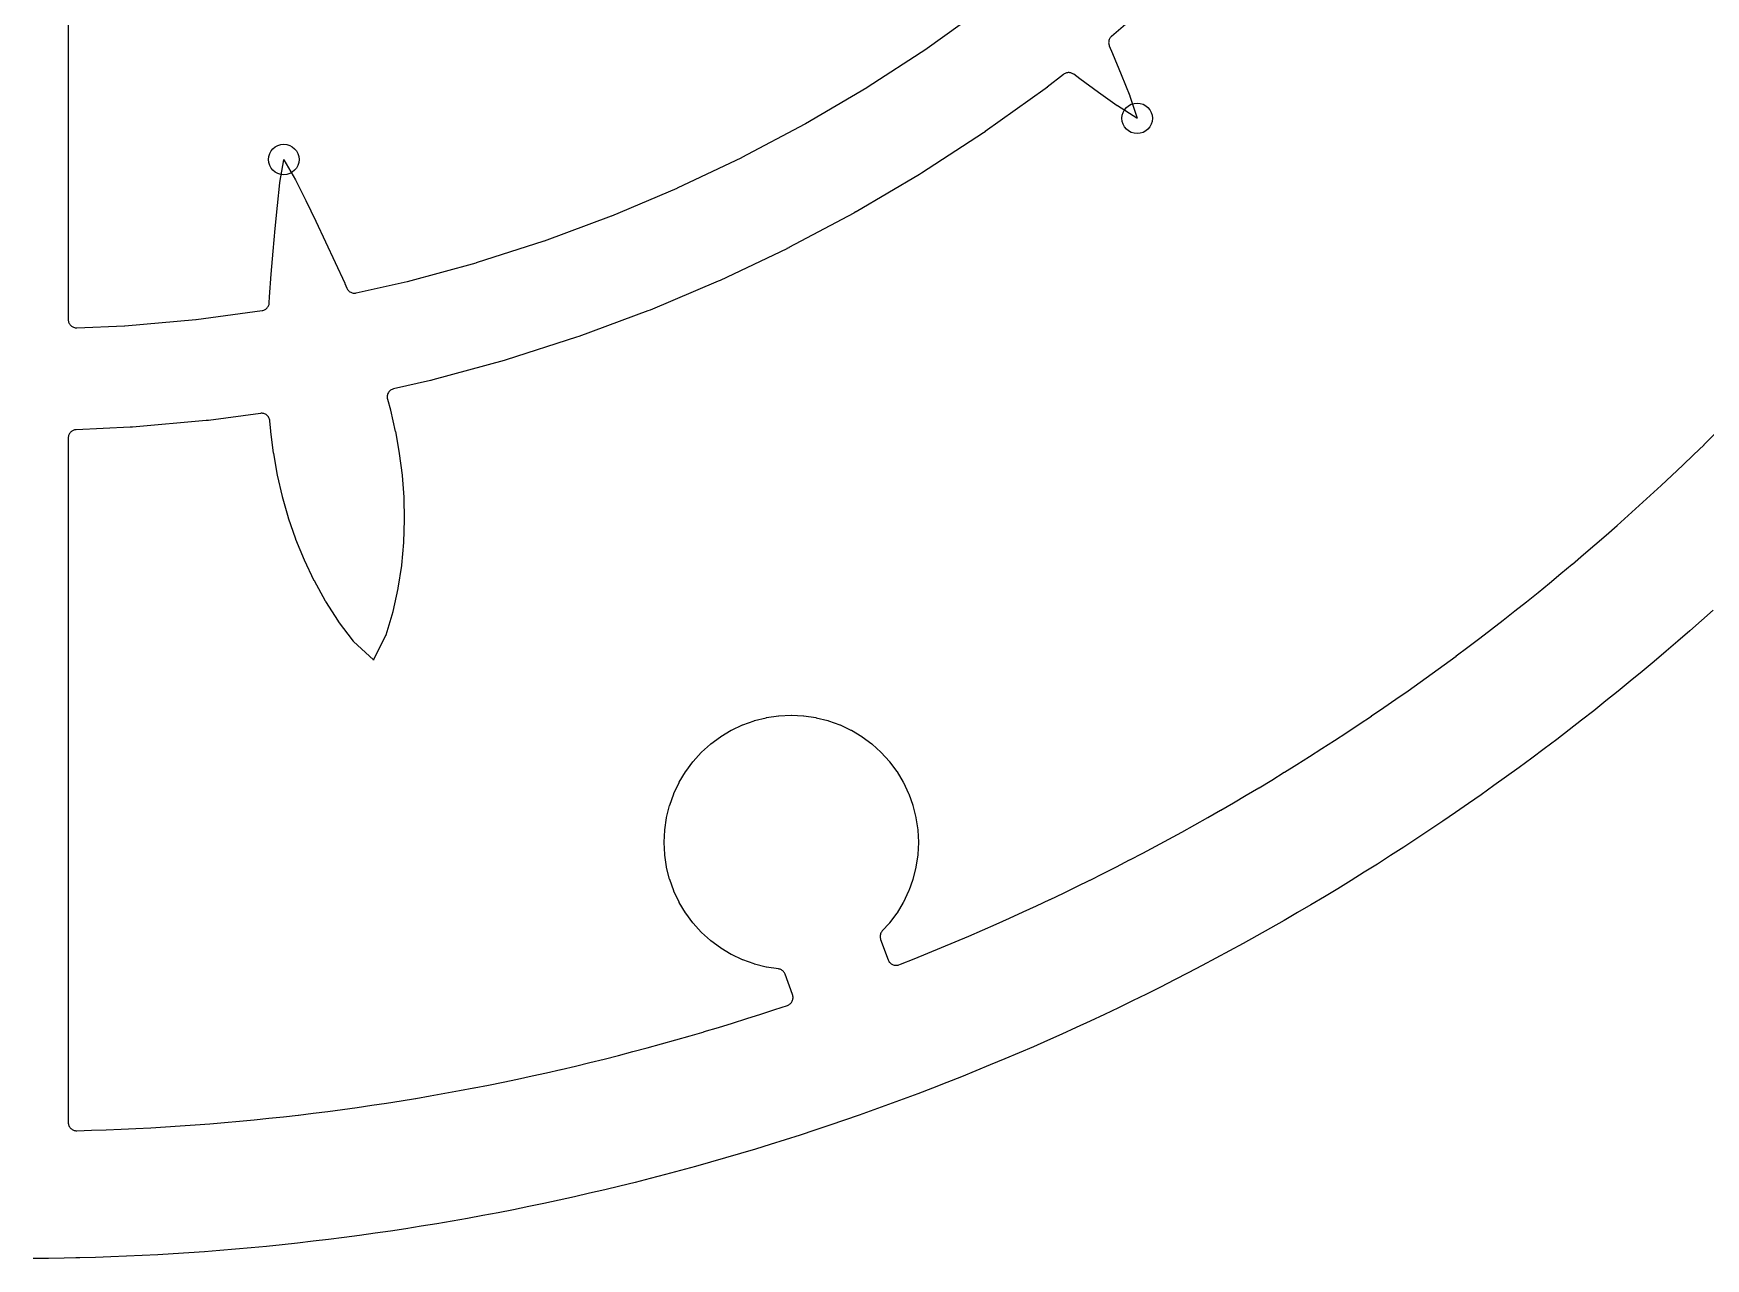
# Model space of a CAD drawing. Header units: millimetres. Extents: x -76 to 76, y -76 to 76.
# Drawn here: x 0.5 to 50.8, y -76.5 to -39.6 of the extents above; entities that cross this region are included whole.
import ezdxf

# ---------------------------------------------------------------- set-up
doc = ezdxf.new("R2010")
doc.units = ezdxf.units.MM
for name, color, linetype in [('CUT_INNER', 6, 'Continuous'), ('CUT_OUTER', 1, 'Continuous'), ('ENGRAVE', 7, 'Continuous')]:
    doc.layers.add(name, color=color, linetype=linetype)

msp = doc.modelspace()

# ---------------------------------------------------------------- linework, layer by layer
at = {"layer": 'CUT_INNER'}
for points in [[(1.53, -33.0002), (1.53, -48.2523), (1.5313, -48.2775), (1.5351, -48.3024), (1.5414, -48.3269), (1.5501, -48.3505), (1.5612, -48.3732), (1.5745, -48.3946), (1.5899, -48.4146), (1.6072, -48.433), (1.6263, -48.4495), (1.6469, -48.4639), (1.6689, -48.4763), (1.6921, -48.4863), (1.7161, -48.494), (1.7408, -48.4992), (1.7659, -48.5019), (1.7911, -48.5021), (3.2232, -48.4385), (3.2343, -48.4377), (5.3687, -48.2478), (5.3797, -48.2466), (7.3634, -47.981), (7.3876, -47.9765), (7.4113, -47.9696), (7.4342, -47.9605), (7.4562, -47.9491), (7.4768, -47.9356), (7.4961, -47.9202), (7.5137, -47.9029), (7.5295, -47.884), (7.5434, -47.8636), (7.5553, -47.8419), (7.5649, -47.8192), (7.5722, -47.7957), (7.5772, -47.7715), (7.5798, -47.7469), (7.5896, -47.57), (7.5897, -47.5681), (7.6378, -46.8853), (7.6379, -46.8838), (7.6939, -46.1997), (7.7558, -45.5126), (7.8227, -44.8245), (7.8229, -44.8232), (7.8968, -44.1384), (7.8978, -44.131), (8.014, -43.4436), (8.0152, -43.4385), (8.0182, -43.4432), (8.3659, -44.047), (8.3695, -44.0536), (8.6768, -44.67), (8.6774, -44.6712), (8.9785, -45.2915), (9.2753, -45.914), (9.5665, -46.5379), (9.567, -46.5392), (9.8495, -47.1627), (9.8503, -47.1645), (9.913, -47.3088), (9.924, -47.3309), (9.937, -47.3519), (9.9521, -47.3714), (9.969, -47.3894), (9.9876, -47.4056), (10.0078, -47.4198), (10.0292, -47.4321), (10.0517, -47.4421), (10.0751, -47.4499), (10.0992, -47.4554), (10.1237, -47.4584), (10.1484, -47.459), (10.173, -47.4572), (10.1973, -47.453), (11.7249, -47.1084), (11.7357, -47.1057), (13.803, -46.5419), (13.8137, -46.5388), (15.854, -45.8838), (15.8644, -45.8802), (17.8737, -45.1354), (17.884, -45.1313), (19.8582, -44.2981), (19.8683, -44.2936), (21.8037, -43.3737), (21.8136, -43.3687), (23.7062, -42.3638), (23.7158, -42.3584), (25.562, -41.2705), (25.5714, -41.2647), (27.3675, -40.096), (27.3767, -40.0898), (28.9019, -38.9981)], [(34.4706, -38.4047), (32.9244, -39.7337), (32.9069, -39.7503), (32.891, -39.7685), (32.877, -39.7882), (32.8649, -39.8091), (32.855, -39.8311), (32.8471, -39.854), (32.8416, -39.8775), (32.8383, -39.9014), (32.8374, -39.9255), (32.8387, -39.9496), (32.8424, -39.9735), (32.8484, -39.9969), (32.8567, -40.0196), (32.9511, -40.2458), (33.2146, -40.8846), (33.2151, -40.8858), (33.4709, -41.5253), (33.4735, -41.5323), (33.6932, -42.194), (33.6946, -42.199), (33.6897, -42.1962), (33.0994, -41.826), (33.0932, -41.8218), (32.5327, -41.4215), (32.5316, -41.4207), (31.9748, -41.0141), (31.7855, -40.8738), (31.7647, -40.8599), (31.7425, -40.8482), (31.7193, -40.8387), (31.6953, -40.8316), (31.6707, -40.827), (31.6457, -40.8248), (31.6207, -40.8252), (31.5958, -40.828), (31.5713, -40.8334), (31.5475, -40.8411), (31.5245, -40.8512), (31.5027, -40.8636), (31.4823, -40.878), (30.9877, -41.2663), (30.9855, -41.268), (30.9334, -41.3071), (30.9312, -41.3087), (29.1267, -42.6003), (29.1244, -42.6018), (29.0707, -42.6386), (29.0684, -42.6401), (27.2084, -43.8503), (27.206, -43.8518), (27.1507, -43.8861), (27.1483, -43.8875), (25.2365, -45.0141), (25.2341, -45.0155), (25.1772, -45.0473), (25.1748, -45.0486), (23.2149, -46.0892), (23.2124, -46.0905), (23.1543, -46.1198), (23.1518, -46.121), (21.1476, -47.0736), (21.1451, -47.0748), (21.0857, -47.1014), (21.0831, -47.1025), (19.0387, -47.9654), (19.0361, -47.9664), (18.9756, -47.9904), (18.973, -47.9914), (16.8923, -48.7627), (16.8897, -48.7636), (16.8281, -48.7849), (16.8255, -48.7858), (14.7126, -49.464), (14.71, -49.4648), (14.6476, -49.4833), (14.6449, -49.4841), (12.504, -50.0679), (12.5013, -50.0686), (12.4381, -50.0844), (12.4354, -50.085), (11.3217, -50.3362), (11.2974, -50.343), (11.2739, -50.3522), (11.2515, -50.3637), (11.2303, -50.3775), (11.2106, -50.3933), (11.1927, -50.411), (11.1765, -50.4304), (11.1625, -50.4513), (11.1506, -50.4736), (11.141, -50.4969), (11.1338, -50.5211), (11.1291, -50.5459), (11.1269, -50.571), (11.1273, -50.5962), (11.1302, -50.6213), (11.1356, -50.6459), (11.2239, -50.9695), (11.2251, -50.9746), (11.372, -51.6185), (11.3732, -51.6241), (11.4901, -52.2729), (11.491, -52.279), (11.5758, -52.9332), (11.5765, -52.9397), (11.6273, -53.5997), (11.6276, -53.6065), (11.6427, -54.2727), (11.6426, -54.2797), (11.6201, -54.9525), (11.6197, -54.9597), (11.5577, -55.6394), (11.5568, -55.6468), (11.4526, -56.3339), (11.4511, -56.3418), (11.2995, -57.0365), (11.2971, -57.0459), (11.0851, -57.7506), (11.0834, -57.7556), (11.0813, -57.7603), (10.7191, -58.4918), (10.7163, -58.4969), (10.7119, -58.4931), (10.1181, -57.9331), (10.1145, -57.9294), (10.1112, -57.9253), (9.6674, -57.3382), (9.6619, -57.3303), (9.2783, -56.7316), (9.2742, -56.7247), (8.9376, -56.1167), (8.9342, -56.11), (8.6399, -55.4942), (8.6369, -55.4876), (8.382, -54.8646), (8.3795, -54.858), (8.1621, -54.2281), (8.16, -54.2216), (7.9783, -53.5851), (7.9766, -53.5788), (7.8288, -52.9359), (7.8275, -52.9299), (7.7116, -52.2809), (7.7108, -52.2752), (7.6247, -51.6204), (7.6241, -51.6152), (7.5962, -51.3006), (7.5927, -51.2756), (7.5867, -51.2511), (7.5783, -51.2273), (7.5675, -51.2045), (7.5544, -51.1829), (7.5393, -51.1627), (7.5222, -51.1442), (7.5033, -51.1274), (7.4828, -51.1127), (7.461, -51.1001), (7.438, -51.0897), (7.414, -51.0818), (7.3894, -51.0763), (7.3644, -51.0733), (7.3391, -51.0728), (7.314, -51.0749), (5.7481, -51.2846), (5.7453, -51.2849), (5.6806, -51.2921), (5.6779, -51.2924), (3.4675, -51.4891), (3.4648, -51.4893), (3.3998, -51.4936), (3.397, -51.4938), (1.7689, -51.5661), (1.7452, -51.5682), (1.7217, -51.5727), (1.6989, -51.5793), (1.6767, -51.5882), (1.6555, -51.599), (1.6354, -51.6119), (1.6166, -51.6266), (1.5993, -51.643), (1.5837, -51.661), (1.5699, -51.6804), (1.5579, -51.701), (1.548, -51.7227), (1.5402, -51.7452), (1.5345, -51.7684), (1.5311, -51.792), (1.53, -51.8158), (1.53, -72.4031), (1.5312, -72.428), (1.535, -72.4527), (1.5411, -72.4769), (1.5497, -72.5004), (1.5605, -72.5229), (1.5736, -72.5442), (1.5887, -72.564), (1.6057, -72.5823), (1.6244, -72.5988), (1.6447, -72.6133), (1.6664, -72.6258), (1.6891, -72.636), (1.7128, -72.6439), (1.7372, -72.6494), (1.7619, -72.6525), (1.7869, -72.653), (2.2285, -72.6408), (2.2301, -72.6408), (2.6742, -72.6258), (2.6757, -72.6257), (3.1198, -72.608), (3.1213, -72.6079), (3.5652, -72.5875), (3.5668, -72.5874), (4.0105, -72.5643), (4.0121, -72.5642), (4.4557, -72.5383), (4.4572, -72.5382), (4.9007, -72.5096), (4.9023, -72.5095), (5.3455, -72.4781), (5.3471, -72.478), (5.7902, -72.444), (5.7917, -72.4439), (6.2346, -72.4071), (6.2361, -72.407), (6.6787, -72.3675), (6.6802, -72.3673), (7.1226, -72.3251), (7.1242, -72.325), (7.5663, -72.2801), (7.5678, -72.2799), (8.0096, -72.2323), (8.0112, -72.2321), (8.4527, -72.1818), (8.4542, -72.1816), (8.8954, -72.1285), (8.897, -72.1284), (9.3378, -72.0726), (9.3394, -72.0724), (9.7799, -72.0139), (9.7814, -72.0137), (10.2216, -71.9526), (10.2231, -71.9524), (10.6629, -71.8885), (10.6644, -71.8883), (11.1038, -71.8217), (11.1053, -71.8215), (11.5443, -71.7523), (11.5458, -71.752), (11.9843, -71.6801), (11.9858, -71.6798), (12.4239, -71.6052), (12.4254, -71.6049), (12.863, -71.5276), (12.8645, -71.5273), (13.3017, -71.4473), (13.3032, -71.447), (13.7398, -71.3644), (13.7413, -71.3641), (14.1774, -71.2787), (14.1789, -71.2784), (14.6145, -71.1904), (14.616, -71.1901), (15.0511, -71.0994), (15.0526, -71.0991), (15.487, -71.0057), (15.4885, -71.0054), (15.9224, -70.9093), (15.9239, -70.909), (16.3572, -70.8103), (16.3587, -70.8099), (16.7914, -70.7086), (16.7929, -70.7082), (17.2249, -70.6042), (17.2264, -70.6039), (17.6578, -70.4972), (17.6593, -70.4968), (18.0901, -70.3875), (18.0916, -70.3871), (18.5216, -70.2752), (18.5231, -70.2748), (18.9525, -70.1602), (18.954, -70.1598), (19.3826, -70.0426), (19.3841, -70.0422), (19.812, -69.9224), (19.8135, -69.922), (20.2407, -69.7995), (20.2422, -69.7991), (20.6686, -69.674), (20.6701, -69.6736), (21.0957, -69.5459), (21.0972, -69.5454), (21.522, -69.4151), (21.5235, -69.4147), (21.9476, -69.2817), (21.949, -69.2813), (22.3722, -69.1458), (22.3737, -69.1453), (22.7961, -69.0072), (22.7975, -69.0067), (23.1698, -68.8825), (23.193, -68.8734), (23.2152, -68.8621), (23.2362, -68.8486), (23.2558, -68.833), (23.2737, -68.8156), (23.2897, -68.7965), (23.3038, -68.7759), (23.3158, -68.754), (23.3255, -68.7311), (23.3328, -68.7072), (23.3378, -68.6828), (23.3403, -68.6579), (23.3403, -68.633), (23.3378, -68.6081), (23.3329, -68.5837), (23.3255, -68.5598), (23.1022, -67.9462), (23.0928, -67.9237), (23.0811, -67.9022), (23.0675, -67.882), (23.0519, -67.8632), (23.0346, -67.846), (23.0157, -67.8306), (22.9954, -67.817), (22.9738, -67.8056), (22.9513, -67.7963), (22.9279, -67.7892), (22.904, -67.7844), (22.5463, -67.7314), (22.5343, -67.729), (22.1821, -67.6408), (22.1703, -67.6372), (21.8285, -67.5149), (21.8171, -67.5102), (21.4889, -67.3549), (21.4781, -67.3492), (21.1666, -67.1625), (21.1565, -67.1557), (20.8648, -66.9394), (20.8553, -66.9316), (20.5863, -66.6878), (20.5776, -66.6791), (20.3338, -66.4101), (20.326, -66.4006), (20.1097, -66.109), (20.1029, -66.0988), (19.9162, -65.7873), (19.9105, -65.7765), (19.7552, -65.4483), (19.7505, -65.437), (19.6282, -65.0951), (19.6247, -65.0834), (19.5364, -64.7311), (19.534, -64.7191), (19.4808, -64.36), (19.4796, -64.3478), (19.4617, -63.9851), (19.4617, -63.9728), (19.4796, -63.6102), (19.4808, -63.598), (19.534, -63.2388), (19.5364, -63.2268), (19.6247, -62.8746), (19.6282, -62.8629), (19.7505, -62.521), (19.7552, -62.5097), (19.9105, -62.1814), (19.9162, -62.1706), (20.1029, -61.8592), (20.1097, -61.849), (20.326, -61.5573), (20.3338, -61.5479), (20.5776, -61.2788), (20.5863, -61.2702), (20.8553, -61.0263), (20.8648, -61.0186), (21.1565, -60.8023), (21.1666, -60.7954), (21.4781, -60.6088), (21.4889, -60.603), (21.8171, -60.4478), (21.8285, -60.4431), (22.1703, -60.3207), (22.1821, -60.3172), (22.5343, -60.229), (22.5463, -60.2266), (22.9055, -60.1733), (22.9177, -60.1721), (23.2803, -60.1543), (23.2926, -60.1543), (23.6552, -60.1721), (23.6674, -60.1733), (24.0266, -60.2266), (24.0386, -60.229), (24.3908, -60.3172), (24.4026, -60.3207), (24.7444, -60.4431), (24.7558, -60.4478), (25.084, -60.603), (25.0948, -60.6088), (25.4062, -60.7954), (25.4164, -60.8023), (25.7081, -61.0186), (25.7175, -61.0263), (25.9866, -61.2702), (25.9952, -61.2788), (26.2391, -61.5479), (26.2469, -61.5573), (26.4632, -61.849), (26.47, -61.8592), (26.6566, -62.1706), (26.6624, -62.1814), (26.8177, -62.5097), (26.8223, -62.521), (26.9447, -62.8629), (26.9482, -62.8746), (27.0365, -63.2268), (27.0388, -63.2388), (27.0921, -63.598), (27.0933, -63.6102), (27.1111, -63.9728), (27.1111, -63.9851), (27.0933, -64.3478), (27.0921, -64.36), (27.0388, -64.7191), (27.0365, -64.7311), (26.9482, -65.0834), (26.9447, -65.0951), (26.8223, -65.437), (26.8177, -65.4483), (26.6624, -65.7765), (26.6566, -65.7873), (26.47, -66.0988), (26.4632, -66.109), (26.2469, -66.4006), (26.2391, -66.4101), (26.0267, -66.6444), (26.0111, -66.6635), (25.9974, -66.684), (25.9858, -66.7058), (25.9764, -66.7286), (25.9693, -66.7522), (25.9645, -66.7764), (25.9622, -66.8009), (25.9623, -66.8256), (25.9648, -66.8501), (25.9697, -66.8743), (25.977, -66.8978), (26.201, -67.5133), (26.2107, -67.5362), (26.2226, -67.558), (26.2366, -67.5786), (26.2526, -67.5977), (26.2704, -67.6151), (26.2898, -67.6306), (26.3107, -67.6441), (26.3328, -67.6555), (26.3559, -67.6646), (26.3799, -67.6714), (26.4044, -67.6758), (26.4292, -67.6777), (26.4541, -67.6771), (26.4787, -67.6741), (26.503, -67.6686), (26.5266, -67.6607), (26.5702, -67.6438), (26.5716, -67.6432), (26.9848, -67.4795), (26.9862, -67.4789), (27.3983, -67.3126), (27.3997, -67.312), (27.8108, -67.1432), (27.8122, -67.1426), (28.2223, -66.9713), (28.2237, -66.9707), (28.6327, -66.7969), (28.6341, -66.7963), (29.042, -66.62), (29.0434, -66.6193), (29.4502, -66.4405), (29.4516, -66.4399), (29.8573, -66.2585), (29.8587, -66.2579), (30.2633, -66.0741), (30.2647, -66.0735), (30.6682, -65.8872), (30.6696, -65.8865), (31.0719, -65.6977), (31.0733, -65.6971), (31.4744, -65.5059), (31.4758, -65.5052), (31.8757, -65.3115), (31.8771, -65.3108), (32.2759, -65.1147), (32.2773, -65.114), (32.6748, -64.9154), (32.6762, -64.9147), (33.0725, -64.7137), (33.0739, -64.713), (33.469, -64.5096), (33.4703, -64.5089), (33.8642, -64.303), (33.8655, -64.3023), (34.2581, -64.094), (34.2594, -64.0933), (34.6507, -63.8826), (34.6521, -63.8818), (35.042, -63.6688), (35.0434, -63.668), (35.432, -63.4525), (35.4334, -63.4518), (35.8207, -63.2339), (35.822, -63.2332), (36.208, -63.013), (36.2094, -63.0122), (36.594, -62.7896), (36.5953, -62.7888), (36.9786, -62.5639), (36.9799, -62.5631), (37.3618, -62.3358), (37.3631, -62.335), (37.7435, -62.1054), (37.7449, -62.1046), (38.1239, -61.8726), (38.1252, -61.8718), (38.5028, -61.6376), (38.5041, -61.6367), (38.8803, -61.4001), (38.8816, -61.3993), (39.2563, -61.1604), (39.2576, -61.1596), (39.6308, -60.9184), (39.6321, -60.9176), (40.0039, -60.6741), (40.0052, -60.6732), (40.3754, -60.4275), (40.3767, -60.4266), (40.7454, -60.1786), (40.7467, -60.1777), (41.1139, -59.9275), (41.1152, -59.9266), (41.4809, -59.6741), (41.4821, -59.6732), (41.8462, -59.4184), (41.8475, -59.4175), (42.21, -59.1605), (42.2113, -59.1596), (42.5722, -58.9004), (42.5735, -58.8995), (42.9328, -58.6381), (42.9341, -58.6372), (43.2918, -58.3736), (43.2931, -58.3726), (43.6492, -58.1068), (43.6504, -58.1059), (44.0049, -57.8379), (44.0061, -57.837), (44.359, -57.5668), (44.3602, -57.5659), (44.7113, -57.2935), (44.7126, -57.2926), (45.0621, -57.0181), (45.0633, -57.0172), (45.4111, -56.7406), (45.4123, -56.7396), (45.7584, -56.4609), (45.7596, -56.4599), (46.1039, -56.179), (46.1051, -56.178), (46.4478, -55.8951), (46.449, -55.8941), (46.7899, -55.609), (46.791, -55.608), (47.1302, -55.3209), (47.1314, -55.3199), (47.4688, -55.0307), (47.4699, -55.0297), (47.8055, -54.7384), (47.8067, -54.7373), (48.1405, -54.444), (48.1416, -54.443), (48.4736, -54.1476), (48.4748, -54.1466), (48.805, -53.8491), (48.8061, -53.8481), (49.1345, -53.5487), (49.1356, -53.5476), (49.4621, -53.2462), (49.4632, -53.2451), (49.7879, -52.9417), (49.789, -52.9406), (50.1118, -52.6352), (50.1129, -52.6341), (50.4338, -52.3267), (50.4349, -52.3256), (50.7539, -52.0163), (50.755, -52.0152), (51.0722, -51.7039)]]:
    msp.add_lwpolyline(points, dxfattribs=at)
at = {"layer": 'CUT_OUTER'}
msp.add_lwpolyline([(51.0261, -56.9964), (50.6754, -57.3084), (50.3228, -57.6183), (49.9683, -57.926), (49.6119, -58.2315), (49.2537, -58.5348), (48.8936, -58.8359), (48.5317, -59.1348), (48.1679, -59.4315), (47.8023, -59.7259), (47.435, -60.0181), (47.0658, -60.308), (46.6949, -60.5957), (46.3222, -60.8811), (45.9478, -61.1641), (45.5716, -61.4449), (45.1937, -61.7234), (44.8142, -61.9995), (44.4329, -62.2733), (44.05, -62.5448), (43.6654, -62.8139), (43.2791, -63.0806), (42.8912, -63.345), (42.5018, -63.607), (42.1107, -63.8666), (41.718, -64.1238), (41.3238, -64.3785), (40.928, -64.6309), (40.5306, -64.8808), (40.1318, -65.1283), (39.7314, -65.3733), (39.3295, -65.6158), (38.9262, -65.8559), (38.5213, -66.0935), (38.1151, -66.3287), (37.7074, -66.5613), (37.2983, -66.7914), (36.8877, -67.019), (36.4758, -67.2441), (36.0625, -67.4666), (35.6479, -67.6866), (35.2319, -67.9041), (34.8146, -68.119), (34.3959, -68.3313), (33.976, -68.5411), (33.5548, -68.7483), (33.1324, -68.9529), (32.7087, -69.1549), (32.2837, -69.3542), (31.8576, -69.551), (31.4302, -69.7452), (31.0017, -69.9367), (30.572, -70.1256), (30.1411, -70.3119), (29.7091, -70.4955), (29.276, -70.6765), (28.8418, -70.8548), (28.4065, -71.0304), (27.9701, -71.2034), (27.5327, -71.3737), (27.0942, -71.5413), (26.6547, -71.7062), (26.2143, -71.8684), (25.7728, -72.0279), (25.3304, -72.1846), (24.887, -72.3387), (24.4426, -72.4901), (23.9974, -72.6387), (23.5512, -72.7845), (23.1042, -72.9277), (22.6563, -73.0681), (22.2075, -73.2057), (21.7579, -73.3406), (21.3075, -73.4727), (20.8563, -73.6021), (20.4043, -73.7287), (19.9515, -73.8525), (19.498, -73.9735), (19.0437, -74.0917), (18.5887, -74.2072), (18.133, -74.3199), (17.6767, -74.4297), (17.2197, -74.5368), (16.762, -74.641), (16.3037, -74.7425), (15.8448, -74.8411), (15.3853, -74.9369), (14.9252, -75.0299), (14.4645, -75.1201), (14.0033, -75.2074), (13.5416, -75.2919), (13.0793, -75.3736), (12.6166, -75.4524), (12.1534, -75.5284), (11.6897, -75.6016), (11.2256, -75.6719), (10.7611, -75.7393), (10.2962, -75.8039), (9.8309, -75.8657), (9.3652, -75.9246), (8.8991, -75.9806), (8.4328, -76.0338), (7.9661, -76.0841), (7.4991, -76.1316), (7.0318, -76.1761), (6.5643, -76.2178), (6.0965, -76.2567), (5.6285, -76.2927), (5.1602, -76.3258), (4.6918, -76.356), (4.2232, -76.3833), (3.7544, -76.4078), (3.2855, -76.4294), (2.8165, -76.4481), (2.3474, -76.464), (1.8782, -76.4769), (1.7582, -76.4795), (1.4081, -76.487), (0.9388, -76.4942), (0.4694, -76.4986)], dxfattribs=at)
at = {"layer": 'ENGRAVE'}
for centre in [(33.6951, -42.1996), (8.015, -43.4377)]:
    msp.add_circle(centre, 0.459, dxfattribs=at)

doc.saveas('drawing.dxf')
